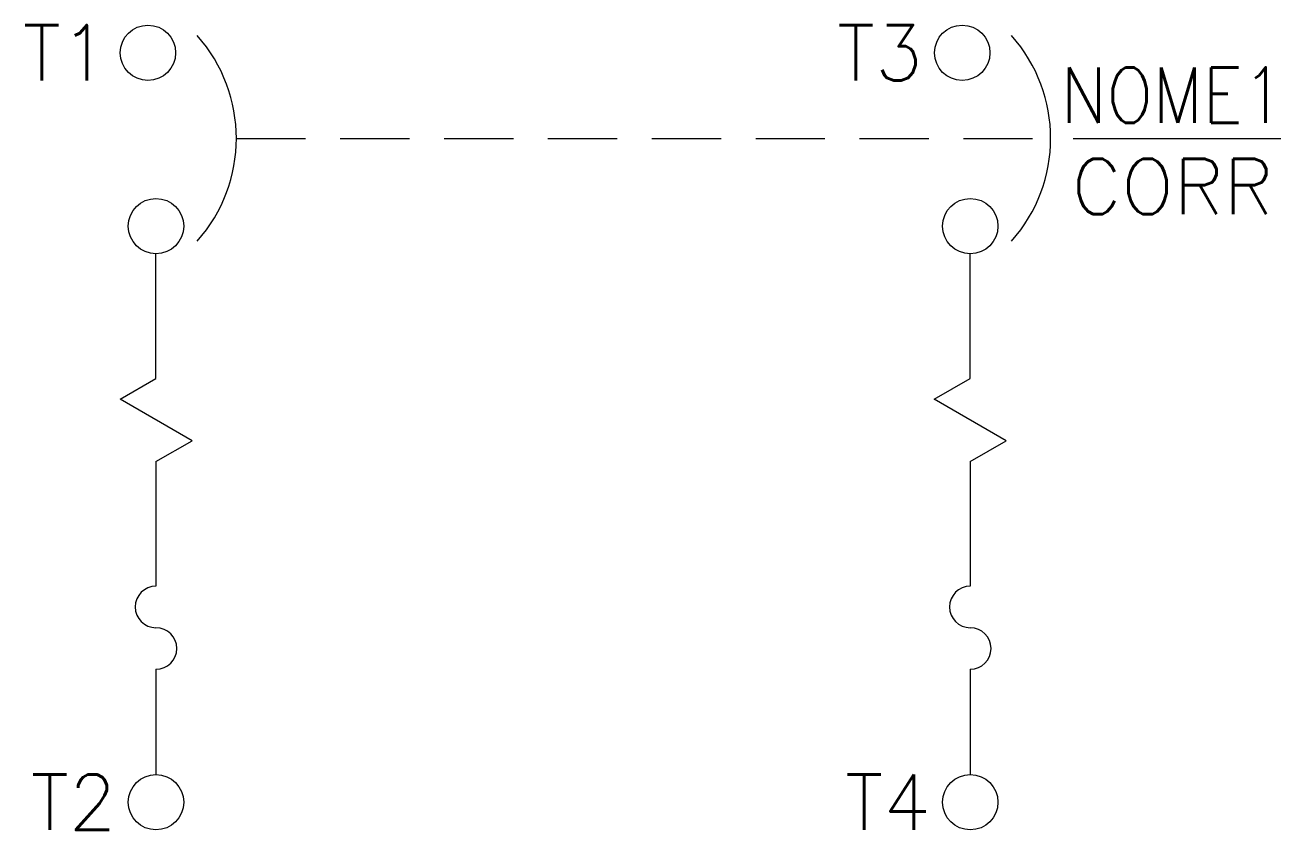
# Model space of a CAD drawing. Header units: millimetres. Extents: x 1442.3 to 1487.7, y 1014.8 to 1043.8.
import ezdxf
from ezdxf.enums import TextEntityAlignment as Align

# ---------------------------------------------------------------- set-up
doc = ezdxf.new("R2010")
doc.units = ezdxf.units.MM
doc.header["$LTSCALE"] = 10
doc.linetypes.add('HIDDEN', pattern=[0.375, 0.25, -0.125])
doc.styles.add('ROMANS', font='romans.shx')

msp = doc.modelspace()

# ---------------------------------------------------------------- linework, layer by layer
at = {"linetype": 'HIDDEN'}
msp.add_line((1449.955, 1039.757), (1479.23, 1039.757), dxfattribs=at)
at = {"color": 0}
for p, q in [((1480.171, 1039.757), (1487.668, 1039.757)), ((1447.053, 1020.589), (1447.053, 1016.789)), ((1476.453, 1020.589), (1476.453, 1016.789))]:
    msp.add_line(p, q, dxfattribs=at)
at = {"linetype": 'Continuous'}
for p, q in [((1447.053, 1031.089), (1447.053, 1035.589)), ((1476.453, 1031.089), (1476.453, 1035.589)), ((1445.754, 1030.339), (1447.053, 1031.089)), ((1475.154, 1030.339), (1476.453, 1031.089)), ((1448.353, 1028.839), (1445.754, 1030.339)), ((1477.753, 1028.839), (1475.154, 1030.339)), ((1447.053, 1028.089), (1448.353, 1028.839)), ((1476.453, 1028.089), (1477.753, 1028.839)), ((1447.053, 1028.089), (1447.053, 1023.589)), ((1476.453, 1028.089), (1476.453, 1023.589))]:
    msp.add_line(p, q, dxfattribs=at)
for centre in [(1446.762, 1042.848), (1476.162, 1042.848), (1447.053, 1036.589), (1476.453, 1036.589), (1447.053, 1015.789), (1476.453, 1015.789)]:
    msp.add_circle(centre, 1, dxfattribs=at)
for centre, radius, start, end in [((1444.374, 1039.757), 5.581, 318.3063, 41.6937), ((1473.774, 1039.757), 5.581, 318.3063, 41.6937), ((1447.053, 1022.839), 0.75, 90, 270), ((1476.453, 1022.839), 0.75, 90, 270), ((1447.053, 1021.339), 0.75, 270, 90), ((1476.453, 1021.339), 0.75, 270, 90)]:
    msp.add_arc(centre, radius, start, end, dxfattribs=at)

# ---------------------------------------------------------------- texts
at = {"style": 'ROMANS'}
for tag, p in [('T1', (1445.327, 1042.848)), ('T3', (1474.727, 1042.848)), ('T2', (1445.619, 1015.789)), ('T4', (1475.019, 1015.789))]:
    msp.add_attdef(tag, text='', height=2, dxfattribs=at).set_placement(p, align=Align.MIDDLE_RIGHT)
at = {"style": 'ROMANS', "width": 0.88}
msp.add_attdef('NOME1', text='', height=2, dxfattribs=at).set_placement((1483.756, 1041.318), align=Align.MIDDLE_CENTER)
at = {"style": 'ROMANS'}
msp.add_attdef('CORR', text='', height=2, dxfattribs=at).set_placement((1483.756, 1038.023), align=Align.MIDDLE_CENTER)

doc.saveas('drawing.dxf')
